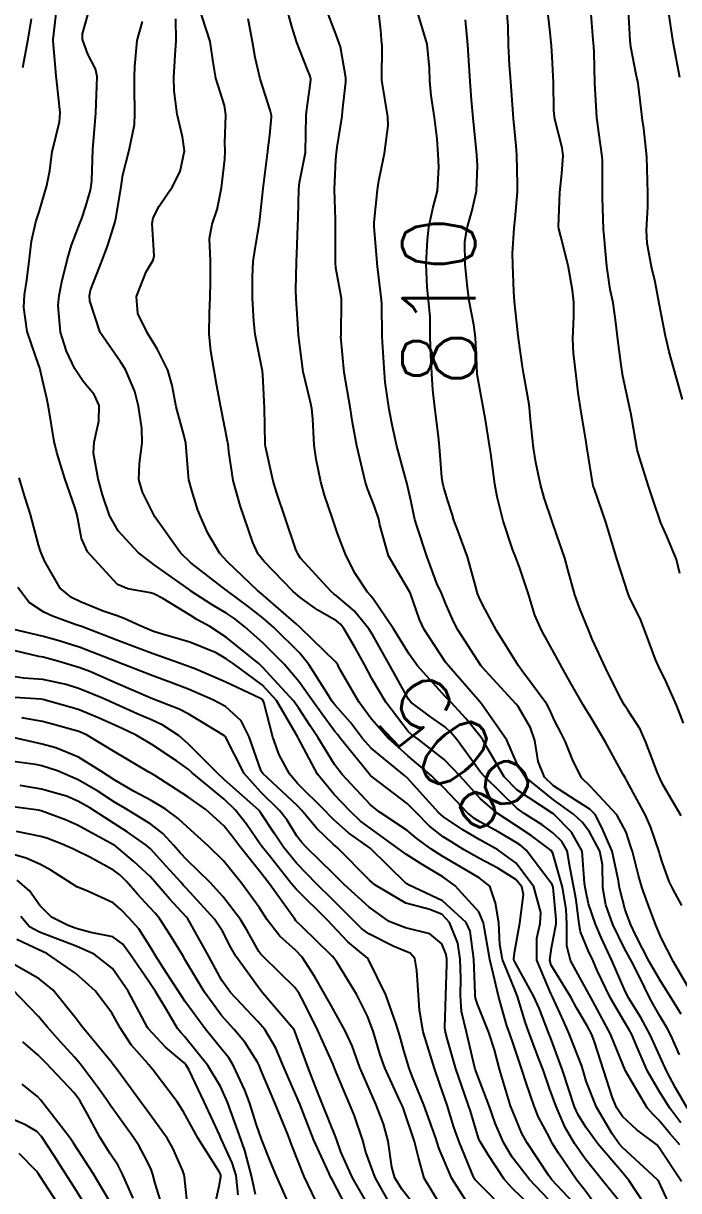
# Model space of a CAD drawing. Header units: metres. Extents: x 318500 to 325275, y 7408834 to 7428799.
# Drawn here: x 321918 to 321953.8, y 7423158.9 to 7423222.7 of the extents above; entities that cross this region are included whole.
import ezdxf
from ezdxf.enums import TextEntityAlignment as Align

# ---------------------------------------------------------------- set-up
doc = ezdxf.new("R2010")
doc.units = ezdxf.units.M
doc.header["$MEASUREMENT"] = 0
for name, color, linetype in [('Cotas', 45, 'Continuous'), ('Curvas de Nivel 1m', 11, 'Continuous'), ('Curvas de Nivel 5m', 15, 'Continuous'), ('Vias Primárias', 230, 'Continuous')]:
    doc.layers.add(name, color=color, linetype=linetype)
doc.styles.add('Style-STANDARD', font='STANDARD.shx')

msp = doc.modelspace()

# ---------------------------------------------------------------- linework, layer by layer
at = {"layer": 'Curvas de Nivel 1m', "flags": 128}
for points, elevation in [([(321954.272, 7423163.377), (321953.614, 7423164.51), (321953.149, 7423165.394), (321952.762, 7423166.231), (321952.239, 7423167.408), (321951.731, 7423168.357), (321951.057, 7423169.426), (321950.807, 7423169.909), (321950.166, 7423171.437), (321949.56, 7423172.733), (321949.24, 7423173.446), (321948.871, 7423174.559), (321948.71, 7423175.285), (321948.674, 7423175.453), (321948.648, 7423175.689), (321948.517, 7423177.456), (321947.94, 7423178.484), (321946.941, 7423179.48), (321946.907, 7423179.504), (321944.949, 7423180.807), (321944.255, 7423181.517), (321943.169, 7423183.346), (321943.077, 7423183.529), (321942.991, 7423183.661), (321942.154, 7423184.695), (321941.36, 7423185.555), (321941.015, 7423185.915), (321939.511, 7423187.583), (321939.049, 7423188.216), (321938.194, 7423189.599), (321937.086, 7423191.248), (321936.921, 7423191.445), (321936.777, 7423191.615), (321936.098, 7423192.632), (321935.581, 7423193.633), (321935.138, 7423194.817), (321934.865, 7423195.644), (321934.429, 7423196.917), (321934.22, 7423197.654), (321933.964, 7423198.883), (321933.864, 7423199.66), (321933.788, 7423201.095), (321933.727, 7423201.663), (321933.644, 7423202.074), (321933.25, 7423203.67), (321933.002, 7423205.673), (321932.976, 7423205.982), (321932.87, 7423207.674), (321932.86, 7423208.13), (321932.898, 7423209.674), (321932.916, 7423210.094), (321932.966, 7423211.674), (321932.974, 7423212.066), (321933.01, 7423213.674), (321933.05, 7423214.017), (321933.388, 7423215.67), (321933.391, 7423215.69), (321933.415, 7423217.67), (321933.418, 7423217.693), (321933.443, 7423217.889), (321933.658, 7423219.477), (321933.667, 7423219.667), (321933.64, 7423219.835), (321933.476, 7423220.246), (321932.906, 7423221.676), (321932.633, 7423222.549), (321932.33, 7423223.682)], 807), ([(321953.848, 7423166.299), (321953.358, 7423167.391), (321953.161, 7423167.771), (321952.79, 7423168.406), (321952.425, 7423169.034), (321952.22, 7423169.409), (321951.633, 7423170.603), (321951.216, 7423171.424), (321950.84, 7423172.119), (321950.2, 7423173.437), (321949.807, 7423174.504), (321949.64, 7423175.442), (321949.628, 7423176.714), (321949.482, 7423177.444), (321948.921, 7423178.512), (321948.511, 7423179.041), (321948.04, 7423179.463), (321946.942, 7423180.255), (321945.411, 7423181.503), (321944.97, 7423182.165), (321944.392, 7423183.516), (321943.01, 7423185.51), (321942.802, 7423185.744), (321941.222, 7423187.557), (321941.043, 7423187.788), (321939.87, 7423189.578), (321939.61, 7423190.117), (321939.104, 7423191.59), (321939.09, 7423191.619), (321937.924, 7423193.602), (321937.458, 7423195.294), (321937.391, 7423195.608), (321937.157, 7423196.293), (321936.787, 7423197.236), (321936.666, 7423197.618), (321936.498, 7423198.302), (321936.187, 7423199.625), (321935.962, 7423200.886), (321935.848, 7423201.631), (321935.753, 7423202.15), (321935.502, 7423203.636), (321935.325, 7423205.594), (321935.327, 7423205.639), (321935.352, 7423207.597), (321935.352, 7423207.639), (321935.347, 7423207.676), (321935.312, 7423207.869), (321935.039, 7423209.356), (321935.016, 7423209.645), (321935.02, 7423209.959), (321935.028, 7423211.645), (321935.019, 7423211.991), (321934.974, 7423213.646), (321935.04, 7423215.279), (321935.073, 7423215.645), (321935.112, 7423215.947), (321935.381, 7423217.641), (321935.387, 7423217.695), (321935.449, 7423218.25), (321935.59, 7423219.517), (321935.59, 7423219.638), (321935.581, 7423219.748), (321935.478, 7423220.39), (321935.29, 7423221.445), (321935.231, 7423221.644), (321935.054, 7423222.09), (321934.461, 7423223.656)], 808), ([(321950.651, 7423158.174), (321949.625, 7423159.44), (321948.687, 7423160.61), (321948.093, 7423161.459), (321947.581, 7423162.339), (321947.089, 7423163.474), (321946.735, 7423164.467), (321946.375, 7423165.486), (321946.154, 7423166.094), (321945.619, 7423167.497), (321945.404, 7423168.119), (321944.976, 7423169.507), (321944.806, 7423169.923), (321944.158, 7423171.517), (321944.02, 7423172.336), (321943.958, 7423173.519), (321943.776, 7423174.611), (321943.462, 7423175.524), (321942.887, 7423175.989), (321941.858, 7423176.583), (321940.904, 7423177.16), (321940.244, 7423177.57), (321939.474, 7423178.14), (321938.92, 7423178.588), (321937.417, 7423179.605), (321936.936, 7423179.987), (321935.383, 7423181.634), (321934.968, 7423182.195), (321934.074, 7423183.654), (321933.643, 7423184.307), (321933.006, 7423185.291), (321932.727, 7423185.673), (321931.037, 7423187.502), (321930.842, 7423187.693), (321929.061, 7423189.14), (321928.151, 7423189.734), (321927.448, 7423190.119), (321927.076, 7423190.349), (321925.582, 7423191.268), (321925.088, 7423191.531), (321924.899, 7423191.584), (321923.669, 7423191.791), (321923.094, 7423192.036), (321921.459, 7423193.817), (321921.131, 7423194.547), (321920.886, 7423195.833), (321920.787, 7423196.201), (321920.224, 7423197.839), (321919.785, 7423199.25), (321919.643, 7423199.846), (321919.325, 7423201.752), (321919.307, 7423201.849), (321919.233, 7423202.197), (321918.933, 7423203.541), (321918.857, 7423203.856), (321918.629, 7423204.49), (321918.164, 7423205.867), (321917.98, 7423207.189), (321918.015, 7423207.869), (321918.134, 7423208.684), (321918.279, 7423209.866), (321918.395, 7423210.813), (321918.641, 7423211.861), (321918.819, 7423212.408), (321919.237, 7423213.852), (321919.398, 7423214.674), (321919.535, 7423215.723), (321919.56, 7423215.849), (321919.933, 7423217.345), (321919.965, 7423217.845), (321919.789, 7423219.523), (321919.753, 7423219.847), (321919.575, 7423221.764), (321919.576, 7423221.849), (321919.785, 7423223.578)], 801), ([(321951.967, 7423158.093), (321951.089, 7423159.424), (321950.677, 7423159.917), (321949.369, 7423161.443), (321948.709, 7423162.345), (321948.291, 7423163.032), (321948.1, 7423163.459), (321947.79, 7423164.408), (321947.445, 7423165.47), (321946.777, 7423167.263), (321946.693, 7423167.481), (321946.161, 7423168.857), (321945.881, 7423169.494), (321944.828, 7423171.4), (321944.779, 7423171.511), (321944.771, 7423171.57), (321944.835, 7423171.988), (321945.107, 7423173.506), (321945.303, 7423175.074), (321945.208, 7423175.505), (321944.886, 7423175.895), (321943.905, 7423176.51), (321942.903, 7423177.046), (321942.033, 7423177.543), (321941.33, 7423177.97), (321940.917, 7423178.233), (321940.164, 7423178.813), (321939.421, 7423179.583), (321938.937, 7423180.061), (321937.108, 7423181.458), (321936.959, 7423181.566), (321936.917, 7423181.611), (321936.706, 7423181.872), (321935.288, 7423183.636), (321935.157, 7423183.803), (321934.994, 7423184.001), (321934.287, 7423184.935), (321933.793, 7423185.658), (321933.026, 7423186.732), (321932.22, 7423187.678), (321931.057, 7423188.847), (321930.089, 7423189.705), (321929.513, 7423190.152), (321929.077, 7423190.44), (321928.276, 7423190.926), (321927.089, 7423191.693), (321927.012, 7423191.751), (321925.11, 7423193.107), (321924.238, 7423193.783), (321923.138, 7423194.968), (321922.666, 7423195.807), (321922.28, 7423196.932), (321922.051, 7423197.817), (321921.787, 7423199.225), (321921.816, 7423199.821), (321922.075, 7423200.96), (321922.089, 7423201.817), (321921.831, 7423202.416), (321921.243, 7423203.125), (321920.771, 7423203.835), (321920.312, 7423204.792), (321919.987, 7423205.843), (321919.854, 7423207.292), (321919.903, 7423207.844), (321920.064, 7423208.589), (321920.373, 7423209.84), (321920.585, 7423210.594), (321921.065, 7423211.833), (321921.147, 7423212.048), (321921.373, 7423212.72), (321921.621, 7423213.592), (321921.665, 7423213.826), (321921.688, 7423214.121), (321921.746, 7423215.825), (321921.882, 7423217.375), (321921.921, 7423217.823), (321921.976, 7423219.309), (321921.98, 7423219.822), (321921.894, 7423220.243), (321921.482, 7423221.041), (321921.189, 7423221.833), (321921.185, 7423222.143), (321921.512, 7423223.32)], 802), ([(321953.931, 7423168.523), (321953.394, 7423169.391), (321952.814, 7423170.311), (321952.186, 7423171.41), (321951.444, 7423172.828), (321951.175, 7423173.425), (321951.087, 7423173.652), (321950.868, 7423174.236), (321950.552, 7423175.433), (321950.499, 7423175.82), (321950.155, 7423177.438), (321949.582, 7423178.785), (321949.219, 7423179.447), (321948.934, 7423179.746), (321948.191, 7423180.212), (321946.953, 7423181.02), (321946.464, 7423181.487), (321946.116, 7423182.35), (321945.932, 7423183.496), (321945.692, 7423184.195), (321945.008, 7423185.351), (321944.884, 7423185.511), (321943.04, 7423187.509), (321943.024, 7423187.53), (321942.977, 7423187.595), (321941.715, 7423189.55), (321941.49, 7423189.969), (321941.084, 7423190.914), (321940.898, 7423191.372), (321940.818, 7423191.564), (321940.575, 7423192.091), (321940.021, 7423193.576), (321939.482, 7423195.248), (321939.363, 7423195.587), (321939.319, 7423195.755), (321939.16, 7423196.545), (321938.935, 7423197.592), (321938.84, 7423197.928), (321938.373, 7423199.598), (321938.14, 7423200.677), (321937.967, 7423201.603), (321937.743, 7423203.107), (321937.699, 7423203.606), (321937.601, 7423205.281), (321937.585, 7423205.607), (321937.551, 7423207.362), (321937.536, 7423207.608), (321937.328, 7423209.427), (321937.311, 7423209.592), (321937.308, 7423209.61), (321937.308, 7423209.633), (321937.148, 7423211.613), (321937.148, 7423211.828), (321937.323, 7423213.611), (321937.395, 7423214.105), (321937.658, 7423215.357), (321937.705, 7423215.607), (321937.909, 7423217.129), (321937.889, 7423217.606), (321937.571, 7423219.507), (321937.56, 7423219.609), (321937.569, 7423221.529), (321937.566, 7423221.609), (321937.501, 7423222.333), (321937.352, 7423223.613)], 809), ([(321953.94, 7423179.385), (321952.955, 7423181.063), (321952.781, 7423181.403), (321952.64, 7423181.73), (321951.998, 7423183.415), (321951.689, 7423184.112), (321951.007, 7423185.151), (321950.825, 7423185.432), (321950.593, 7423185.857), (321949.805, 7423187.442), (321949.064, 7423189.05), (321948.891, 7423189.453), (321948.373, 7423190.75), (321948.109, 7423191.465), (321947.73, 7423192.851), (321947.56, 7423193.473), (321947.139, 7423194.734), (321946.871, 7423195.484), (321946.435, 7423196.764), (321946.231, 7423197.494), (321945.985, 7423198.701), (321945.863, 7423199.5), (321945.687, 7423201.04), (321945.65, 7423201.504), (321945.611, 7423201.882), (321945.323, 7423203.509), (321945.256, 7423203.942), (321945.036, 7423205.512), (321944.99, 7423205.808), (321944.806, 7423207.515), (321944.778, 7423208.052), (321944.72, 7423209.516), (321944.711, 7423210.145), (321944.793, 7423211.516), (321944.851, 7423212.032), (321944.97, 7423213.514), (321944.977, 7423213.932), (321944.946, 7423215.515), (321944.909, 7423216.023), (321944.758, 7423217.517), (321944.708, 7423218.261), (321944.619, 7423219.519), (321944.537, 7423220.462), (321944.49, 7423221.52), (321944.467, 7423222.559), (321944.389, 7423223.521)], 812), ([(321954.065, 7423184.448), (321953.701, 7423185.39), (321953.032, 7423186.868), (321952.76, 7423187.404), (321952.528, 7423187.928), (321951.979, 7423189.416), (321951.73, 7423190.074), (321951.089, 7423191.37), (321951.062, 7423191.43), (321951.048, 7423191.474), (321950.407, 7423193.437), (321950.097, 7423194.479), (321949.814, 7423195.443), (321949.169, 7423197.303), (321949.126, 7423197.408), (321949.112, 7423197.451), (321949.096, 7423197.526), (321948.794, 7423199.456), (321948.724, 7423199.94), (321948.459, 7423201.462), (321948.294, 7423202.517), (321948.196, 7423203.466), (321948.048, 7423204.689), (321948.002, 7423205.469), (321948.069, 7423206.698), (321948.054, 7423207.469), (321947.986, 7423208.139), (321947.759, 7423209.474), (321947.354, 7423211.06), (321947.24, 7423211.482), (321947.224, 7423211.62), (321947.297, 7423213.481), (321947.4, 7423214.518), (321947.474, 7423215.479), (321947.416, 7423215.91), (321947.029, 7423217.486), (321946.975, 7423217.959), (321946.947, 7423219.488), (321946.88, 7423220.885), (321946.837, 7423221.49), (321946.764, 7423222.228), (321946.625, 7423223.493)], 813), ([(321953.863, 7423192.635), (321953.674, 7423193.392), (321953.139, 7423194.675), (321952.817, 7423195.405), (321952.393, 7423196.643), (321952.142, 7423197.415), (321951.646, 7423198.971), (321951.527, 7423199.425), (321951.225, 7423201.113), (321951.174, 7423201.431), (321951.165, 7423201.497), (321950.745, 7423203.435), (321950.646, 7423204.05), (321950.471, 7423205.438), (321950.365, 7423206.368), (321950.206, 7423207.441), (321950.049, 7423208.174), (321949.858, 7423209.445), (321949.712, 7423211.089), (321949.687, 7423211.447), (321949.624, 7423213.21), (321949.62, 7423213.448), (321949.632, 7423215.224), (321949.614, 7423215.448), (321949.43, 7423216.75), (321949.328, 7423217.452), (321949.316, 7423217.578), (321949.206, 7423219.454), (321949.172, 7423221.14), (321949.155, 7423221.455), (321949.126, 7423221.825), (321948.997, 7423223.458)], 814), ([(321953.851, 7423219.772), (321953.541, 7423221.399), (321953.495, 7423221.704), (321953.244, 7423223.404)], 816), ([(321953.624, 7423157.385), (321952.724, 7423159.344), (321952.695, 7423159.4), (321952.67, 7423159.432), (321952.376, 7423159.703), (321950.697, 7423161.256), (321950.545, 7423161.432), (321950.158, 7423161.983), (321949.303, 7423163.444), (321948.741, 7423164.875), (321948.564, 7423165.453), (321948.471, 7423165.737), (321947.805, 7423167.465), (321947.489, 7423168.172), (321946.9, 7423169.479), (321946.803, 7423169.67), (321946.039, 7423171.492), (321946.042, 7423172.692), (321946.216, 7423173.49), (321946.249, 7423174.099), (321945.871, 7423175.495), (321944.899, 7423176.795), (321943.896, 7423177.52), (321942.915, 7423178.06), (321941.992, 7423178.615), (321940.928, 7423179.328), (321940.797, 7423179.43), (321940.666, 7423179.564), (321938.958, 7423181.44), (321938.796, 7423181.592), (321936.982, 7423183.078), (321936.5, 7423183.617), (321935.849, 7423184.478), (321935.008, 7423185.436), (321934.915, 7423185.547), (321934.85, 7423185.642), (321934.554, 7423186.11), (321933.573, 7423187.662), (321933.049, 7423188.287), (321931.66, 7423189.684), (321931.075, 7423190.2), (321930.23, 7423190.851), (321929.09, 7423191.685), (321929.066, 7423191.696), (321929.036, 7423191.721), (321927.112, 7423193.212), (321926.541, 7423193.756), (321925.149, 7423195.73), (321925.127, 7423195.77), (321924.467, 7423197.084), (321924.261, 7423197.784), (321924.309, 7423198.657), (321924.452, 7423199.781), (321924.431, 7423200.563), (321924.242, 7423201.785), (321924.046, 7423202.596), (321923.541, 7423203.796), (321923.256, 7423204.204), (321922.157, 7423205.817), (321921.592, 7423207.54), (321921.568, 7423207.826), (321921.627, 7423208.139), (321922.283, 7423209.816), (321922.563, 7423210.591), (321922.956, 7423211.806), (321923.034, 7423212.136), (321923.296, 7423213.801), (321923.396, 7423214.433), (321923.73, 7423215.795), (321924.038, 7423217.184), (321924.057, 7423217.791), (321924.025, 7423219.228), (321924.038, 7423219.791), (321924.043, 7423220.359), (321924.178, 7423221.79), (321924.459, 7423222.832)], 803), ([(321953.952, 7423159.381), (321952.698, 7423161.279), (321952.58, 7423161.402), (321951.5, 7423162.21), (321950.715, 7423162.941), (321950.386, 7423163.433), (321950.159, 7423164.005), (321949.706, 7423165.44), (321949.192, 7423167.027), (321949.018, 7423167.448), (321948.784, 7423167.888), (321948.212, 7423168.876), (321947.889, 7423169.464), (321946.826, 7423171.21), (321946.744, 7423171.481), (321946.837, 7423172.153), (321947.088, 7423173.476), (321947.095, 7423173.718), (321946.925, 7423175.479), (321946.882, 7423175.631), (321945.459, 7423177.502), (321945.17, 7423177.763), (321944.914, 7423177.927), (321943.953, 7423178.486), (321942.925, 7423179.06), (321942.631, 7423179.239), (321942.247, 7423179.54), (321940.95, 7423180.905), (321940.279, 7423181.57), (321938.976, 7423182.668), (321937.928, 7423183.601), (321937.001, 7423184.67), (321936.594, 7423185.205), (321936.306, 7423185.621), (321935.266, 7423187.407), (321935.143, 7423187.638), (321935.042, 7423187.782), (321933.119, 7423189.669), (321933.089, 7423189.689), (321933.07, 7423189.704), (321932.87, 7423189.874), (321931.087, 7423191.438), (321930.948, 7423191.552), (321930.774, 7423191.695), (321929.113, 7423193.267), (321928.693, 7423193.726), (321928.034, 7423194.839), (321927.632, 7423195.743), (321927.503, 7423196.094), (321927.164, 7423197.18), (321927.005, 7423197.752), (321926.982, 7423197.943), (321926.837, 7423199.754), (321926.737, 7423200.225), (321926.312, 7423201.759), (321926.083, 7423202.92), (321925.846, 7423203.764), (321925.267, 7423204.914), (321924.744, 7423205.778), (321924.218, 7423206.864), (321924.137, 7423207.788), (321924.674, 7423209.13), (321925.06, 7423209.774), (321925.106, 7423210.001), (321924.998, 7423211.775), (321925.046, 7423212.094), (321925.374, 7423212.718), (321925.802, 7423213.348), (321926.085, 7423213.763), (321926.528, 7423214.629), (321926.757, 7423215.757), (321926.656, 7423216.523), (321926.367, 7423217.761), (321926.195, 7423219.027), (321926.178, 7423219.763), (321926.252, 7423220.992), (321926.313, 7423221.762), (321926.298, 7423222.972)], 804), ([(321953.911, 7423162.581), (321953.313, 7423163.391), (321952.734, 7423164.32), (321952.097, 7423165.41), (321951.553, 7423166.633), (321951.233, 7423167.423), (321951.073, 7423167.716), (321950.787, 7423168.165), (321950.043, 7423169.438), (321949.343, 7423170.924), (321949.117, 7423171.447), (321948.839, 7423172.021), (321948.429, 7423173.032), (321948.358, 7423173.457), (321948.19, 7423174.78), (321948.053, 7423175.462), (321947.859, 7423176.502), (321947.693, 7423177.468), (321947.412, 7423177.97), (321946.92, 7423178.442), (321946.325, 7423178.89), (321945.34, 7423179.504), (321944.934, 7423179.805), (321943.17, 7423181.528), (321942.964, 7423181.771), (321941.658, 7423183.55), (321941.359, 7423183.92), (321940.997, 7423184.252), (321940.228, 7423184.797), (321939.148, 7423185.588), (321939.013, 7423185.758), (321937.997, 7423187.6), (321937.065, 7423189.262), (321936.848, 7423189.613), (321936.051, 7423190.597), (321935.088, 7423191.419), (321934.956, 7423191.509), (321934.792, 7423191.644), (321933.117, 7423193.479), (321932.975, 7423193.671), (321932.851, 7423193.946), (321932.279, 7423195.679), (321931.81, 7423197.037), (321931.616, 7423197.686), (321931.198, 7423199.589), (321931.182, 7423199.69), (321931.178, 7423199.713), (321931.14, 7423201.691), (321931.055, 7423203.5), (321931.034, 7423203.693), (321930.971, 7423203.977), (321930.635, 7423205.7), (321930.555, 7423206.437), (321930.489, 7423207.702), (321930.476, 7423208.857), (321930.528, 7423209.702), (321930.627, 7423210.415), (321930.841, 7423211.698), (321930.902, 7423212.161), (321931.076, 7423213.695), (321931.306, 7423215.589), (321931.319, 7423215.691), (321931.327, 7423215.775), (321931.424, 7423216.605), (321931.527, 7423217.6), (321931.522, 7423217.689), (321931.444, 7423217.979), (321930.901, 7423219.699), (321930.63, 7423220.851), (321930.476, 7423221.705), (321930.239, 7423222.98)], 806), ([(321953.959, 7423174.472), (321953.48, 7423175.391), (321953.283, 7423175.791), (321952.901, 7423176.805), (321952.767, 7423177.261), (321952.728, 7423177.403), (321952.263, 7423178.75), (321951.981, 7423179.414), (321950.958, 7423181.297), (321950.879, 7423181.431), (321950.758, 7423181.637), (321949.769, 7423183.442), (321949.003, 7423184.737), (321948.731, 7423185.178), (321948.568, 7423185.457), (321947.937, 7423186.556), (321947.426, 7423187.474), (321947.05, 7423188.149), (321946.301, 7423189.492), (321945.934, 7423190.353), (321945.588, 7423191.503), (321945.111, 7423192.928), (321944.881, 7423193.512), (321944.723, 7423193.918), (321944.191, 7423195.52), (321943.86, 7423196.826), (321943.735, 7423197.524), (321943.516, 7423199.206), (321943.473, 7423199.527), (321943.223, 7423201.03), (321943.131, 7423201.531), (321942.839, 7423203.13), (321942.781, 7423203.537), (321942.747, 7423204.048), (321942.69, 7423205.539), (321942.589, 7423206.242), (321942.342, 7423207.545), (321942.22, 7423208.447), (321942.118, 7423209.548), (321942.107, 7423210.79), (321942.227, 7423211.547), (321942.49, 7423212.426), (321942.734, 7423213.54), (321942.791, 7423214.926), (321942.76, 7423215.54), (321942.688, 7423216.274), (321942.555, 7423217.543), (321942.466, 7423218.534), (321942.382, 7423219.546), (321942.329, 7423220.398), (321942.265, 7423221.548), (321942.138, 7423222.923)], 811), ([(321948.642, 7423157.579), (321946.866, 7423159.477), (321946.674, 7423159.72), (321945.501, 7423161.492), (321945.218, 7423162.008), (321944.717, 7423163.199), (321944.635, 7423163.427), (321944.601, 7423163.511), (321944.54, 7423163.695), (321943.99, 7423165.518), (321943.714, 7423166.573), (321943.415, 7423167.524), (321942.795, 7423169.077), (321942.675, 7423169.408), (321942.665, 7423169.532), (321942.663, 7423169.671), (321942.584, 7423171.534), (321942.387, 7423173.079), (321942.169, 7423173.54), (321940.868, 7423174.727), (321939.047, 7423175.587), (321938.881, 7423175.683), (321936.923, 7423177.61), (321935.74, 7423178.45), (321934.925, 7423179.162), (321934.69, 7423179.405), (321934.46, 7423179.647), (321932.952, 7423181.148), (321932.501, 7423181.675), (321931.948, 7423182.708), (321931.605, 7423183.684), (321931.099, 7423185.599), (321931.053, 7423185.69), (321931.011, 7423185.737), (321930.892, 7423185.812), (321929.025, 7423186.694), (321927.385, 7423187.395), (321927.037, 7423187.534), (321926.434, 7423187.756), (321925.047, 7423188.246), (321924.317, 7423188.515), (321923.058, 7423188.988), (321921.18, 7423189.708), (321921.069, 7423189.748), (321920.832, 7423189.824), (321919.541, 7423190.309), (321919.077, 7423190.522), (321918.274, 7423191.054), (321917.653, 7423191.872)], 799), ([(321946.654, 7423158.41), (321945.637, 7423159.49), (321944.688, 7423160.706), (321944.211, 7423161.507), (321943.763, 7423162.572), (321943.43, 7423163.523), (321942.746, 7423165.289), (321942.657, 7423165.531), (321942.621, 7423165.663), (321942.19, 7423167.539), (321941.918, 7423168.67), (321941.86, 7423169.544), (321941.883, 7423170.475), (321941.847, 7423171.545), (321941.709, 7423172.417), (321941.263, 7423173.554), (321940.856, 7423173.982), (321940.178, 7423174.252), (321938.865, 7423174.608), (321937.174, 7423175.607), (321936.884, 7423175.861), (321935.13, 7423177.637), (321935.013, 7423177.74), (321934.912, 7423177.82), (321933.98, 7423178.709), (321933.191, 7423179.666), (321932.934, 7423179.949), (321931.052, 7423181.689), (321930.962, 7423181.814), (321930.302, 7423183.7), (321929.872, 7423184.58), (321929.006, 7423185.358), (321928.31, 7423185.727), (321927.018, 7423186.294), (321926.155, 7423186.621), (321925.029, 7423187.031), (321923.069, 7423187.8), (321923.04, 7423187.812), (321923.023, 7423187.818), (321921.051, 7423188.585), (321919.956, 7423188.937), (321919.06, 7423189.181), (321917.353, 7423189.589)], 798), ([(321946.269, 7423157.484), (321944.663, 7423159.026), (321944.242, 7423159.506), (321943.38, 7423160.829), (321942.95, 7423161.526), (321942.872, 7423161.698), (321942.707, 7423162.233), (321942.406, 7423163.224), (321942.306, 7423163.536), (321942.087, 7423164.182), (321941.615, 7423165.547), (321941.131, 7423167.199), (321941.036, 7423167.556), (321941.009, 7423167.783), (321941.056, 7423169.556), (321941.117, 7423171.264), (321941.108, 7423171.556), (321941.069, 7423171.793), (321940.838, 7423172.372), (321940.191, 7423172.917), (321938.847, 7423173.258), (321937.967, 7423173.599), (321936.862, 7423174.378), (321935.494, 7423175.631), (321934.889, 7423176.23), (321933.43, 7423177.655), (321933.175, 7423177.92), (321932.916, 7423178.269), (321932.384, 7423179.135), (321931.954, 7423179.68), (321930.945, 7423180.667), (321930.033, 7423181.704), (321929.008, 7423183.701), (321929.003, 7423183.72), (321928.949, 7423183.762), (321927.002, 7423184.944), (321926.474, 7423185.217), (321925.01, 7423185.77), (321923.023, 7423186.642), (321921.581, 7423187.265), (321921.035, 7423187.473), (321919.84, 7423187.838), (321919.043, 7423188.059), (321918.799, 7423188.098), (321917.05, 7423188.514)], 797), ([(321944.64, 7423157.479), (321942.669, 7423159.462), (321942.623, 7423159.531), (321942.574, 7423159.628), (321941.791, 7423161.544), (321941.504, 7423162.344), (321941.123, 7423163.554), (321940.737, 7423164.71), (321940.443, 7423165.563), (321940.286, 7423166.034), (321939.827, 7423167.569), (321939.618, 7423168.745), (321939.563, 7423169.572), (321939.474, 7423170.927), (321939.365, 7423171.582), (321939.113, 7423171.866), (321938.834, 7423171.986), (321938.179, 7423172.254), (321936.843, 7423172.923), (321936.442, 7423173.212), (321936.039, 7423173.622), (321934.867, 7423174.8), (321934.001, 7423175.649), (321932.897, 7423176.789), (321932.187, 7423177.671), (321931.671, 7423178.436), (321930.929, 7423179.568), (321930.878, 7423179.64), (321930.834, 7423179.691), (321928.954, 7423181.353), (321928.559, 7423181.724), (321926.984, 7423183.308), (321926.474, 7423183.748), (321925.573, 7423184.339), (321924.998, 7423184.615), (321924.18, 7423184.96), (321923.007, 7423185.485), (321922.275, 7423185.807), (321921.018, 7423186.325), (321920.288, 7423186.564), (321919.025, 7423186.828), (321917.982, 7423186.91), (321917.028, 7423187.063)], 796), ([(321940.651, 7423158.261), (321939.872, 7423159.568), (321939.558, 7423160.7), (321939.347, 7423161.574), (321938.718, 7423163.406), (321938.669, 7423163.53), (321938.65, 7423163.581), (321938.583, 7423163.722), (321937.726, 7423165.595), (321937.473, 7423166.315), (321937.093, 7423167.605), (321936.782, 7423168.425), (321936.165, 7423169.62), (321935.093, 7423171.369), (321934.912, 7423171.639), (321934.872, 7423171.681), (321934.831, 7423171.722), (321933.195, 7423173.308), (321932.85, 7423173.642), (321932.793, 7423173.719), (321931.398, 7423175.682), (321930.89, 7423176.342), (321929.788, 7423177.707), (321929.415, 7423178.213), (321928.921, 7423178.834), (321927.923, 7423179.73), (321926.94, 7423180.42), (321925.145, 7423181.579), (321924.959, 7423181.688), (321924.817, 7423181.772), (321922.976, 7423182.857), (321921.409, 7423183.816), (321920.992, 7423183.997), (321919.549, 7423184.395), (321918.997, 7423184.531), (321917.871, 7423184.74)], 794), ([(321939.727, 7423157.569), (321938.661, 7423158.959), (321938.275, 7423159.586), (321938.103, 7423160.165), (321937.91, 7423161.592), (321937.642, 7423162.529), (321937.233, 7423163.602), (321936.737, 7423164.732), (321936.364, 7423165.616), (321935.936, 7423166.796), (321935.553, 7423167.628), (321934.79, 7423169.003), (321934.427, 7423169.644), (321933.89, 7423170.573), (321933.198, 7423171.656), (321932.834, 7423172.039), (321931.973, 7423172.804), (321931.294, 7423173.683), (321930.86, 7423174.35), (321929.89, 7423175.705), (321928.898, 7423176.926), (321928.079, 7423177.728), (321926.92, 7423178.778), (321926.415, 7423179.238), (321925.713, 7423179.758), (321924.937, 7423180.212), (321924.014, 7423180.714), (321922.953, 7423181.324), (321922.222, 7423181.807), (321920.971, 7423182.584), (321919.72, 7423183.097), (321918.982, 7423183.303), (321917.148, 7423183.717)], 793), ([(321937.89, 7423158.353), (321937.186, 7423159.602), (321936.691, 7423160.98), (321936.511, 7423161.613), (321936.057, 7423162.963), (321935.799, 7423163.624), (321935.105, 7423165.274), (321934.954, 7423165.637), (321934.892, 7423165.779), (321934.755, 7423166.105), (321934.061, 7423167.647), (321933.333, 7423169.114), (321933.041, 7423169.658), (321932.805, 7423169.985), (321931.067, 7423171.686), (321930.949, 7423171.806), (321930.833, 7423171.958), (321930.214, 7423173.069), (321929.827, 7423173.705), (321928.869, 7423174.969), (321928.162, 7423175.727), (321926.898, 7423176.964), (321926.519, 7423177.36), (321926.188, 7423177.751), (321925.574, 7423178.418), (321924.922, 7423178.922), (321924.402, 7423179.255), (321923.505, 7423179.791), (321922.935, 7423180.133), (321922.033, 7423180.72), (321920.953, 7423181.352), (321919.819, 7423181.837), (321918.964, 7423182.12), (321918.624, 7423182.196), (321916.968, 7423182.415)], 792), ([(321936.651, 7423158.371), (321935.942, 7423159.621), (321935.317, 7423161.004), (321935.094, 7423161.634), (321934.992, 7423161.924), (321934.71, 7423162.603), (321934.293, 7423163.644), (321934.003, 7423164.375), (321933.519, 7423165.652), (321932.789, 7423167.64), (321932.782, 7423167.66), (321932.77, 7423167.678), (321931.047, 7423169.686), (321930.805, 7423169.992), (321929.565, 7423171.709), (321929.291, 7423172.17), (321928.844, 7423173.073), (321928.407, 7423173.724), (321926.875, 7423175.4), (321926.711, 7423175.576), (321926.562, 7423175.745), (321925.768, 7423176.632), (321924.907, 7423177.57), (321924.805, 7423177.668), (321924.675, 7423177.774), (321923.637, 7423178.509), (321922.922, 7423178.968), (321921.587, 7423179.813), (321920.936, 7423180.19), (321920.312, 7423180.457), (321918.945, 7423180.843), (321917.779, 7423181.036)], 791), ([(321933.933, 7423158.365), (321933.319, 7423159.654), (321932.686, 7423161.222), (321932.568, 7423161.541), (321932.521, 7423161.663), (321932.416, 7423161.942), (321931.712, 7423163.675), (321930.939, 7423165.495), (321930.859, 7423165.688), (321930.823, 7423165.761), (321930.752, 7423165.898), (321930.061, 7423166.998), (321929.461, 7423167.71), (321928.781, 7423168.457), (321927.851, 7423169.729), (321926.826, 7423171.459), (321926.668, 7423171.742), (321925.971, 7423172.883), (321925.396, 7423173.762), (321925.153, 7423174.064), (321924.859, 7423174.386), (321924.191, 7423175.101), (321923.59, 7423175.789), (321923.237, 7423176.146), (321922.889, 7423176.406), (321921.588, 7423177.124), (321920.904, 7423177.453), (321920.65, 7423177.568), (321920.069, 7423177.833), (321919.229, 7423178.161), (321918.914, 7423178.257), (321917.575, 7423178.529)], 789), ([(321932.642, 7423157.784), (321931.797, 7423159.673), (321931.464, 7423160.464), (321930.969, 7423161.686), (321930.702, 7423162.479), (321930.324, 7423163.696), (321930.061, 7423164.369), (321929.453, 7423165.709), (321929.188, 7423166.147), (321928.76, 7423166.674), (321927.896, 7423167.729), (321926.792, 7423169.239), (321926.448, 7423169.745), (321925.762, 7423170.81), (321925.162, 7423171.765), (321925.036, 7423171.971), (321924.835, 7423172.31), (321924.261, 7423173.195), (321923.745, 7423173.787), (321923.305, 7423174.242), (321922.862, 7423174.627), (321921.393, 7423175.294), (321920.875, 7423175.489), (321920.365, 7423175.828), (321919.451, 7423176.404), (321918.893, 7423176.718), (321918.109, 7423177.073), (321916.903, 7423177.411)], 788), ([(321930.655, 7423158.662), (321930.426, 7423159.694), (321930.066, 7423161.081), (321929.845, 7423161.703), (321929.354, 7423163.067), (321929.123, 7423163.714), (321928.733, 7423164.579), (321928.033, 7423165.727), (321926.766, 7423167.313), (321926.556, 7423167.531), (321926.381, 7423167.746), (321925.795, 7423168.744), (321925.176, 7423169.764), (321924.808, 7423170.313), (321923.809, 7423171.785), (321923.4, 7423172.356), (321922.84, 7423172.767), (321921.647, 7423173.007), (321920.844, 7423173.226), (321920.41, 7423173.39), (321919.487, 7423173.84), (321918.859, 7423174.479), (321918.296, 7423175.284), (321917.619, 7423175.869)], 787), ([(321929.704, 7423158.655), (321929.582, 7423159.706), (321929.375, 7423160.407), (321928.777, 7423161.719), (321928.693, 7423161.896), (321927.847, 7423163.729), (321927.015, 7423165.468), (321926.861, 7423165.739), (321926.751, 7423165.862), (321925.726, 7423166.722), (321924.77, 7423167.749), (321924.735, 7423167.806), (321923.685, 7423169.787), (321922.818, 7423171.027), (321921.828, 7423171.81), (321920.834, 7423172.25), (321919.688, 7423172.687), (321918.842, 7423173.009), (321918.294, 7423173.308), (321917.822, 7423173.865)], 786), ([(321926.972, 7423157.737), (321926.765, 7423159.643), (321926.751, 7423159.739), (321926.672, 7423159.956), (321926.132, 7423161.196), (321925.818, 7423161.753), (321924.713, 7423163.279), (321924.34, 7423163.776), (321923.148, 7423165.39), (321922.843, 7423165.799), (321922.803, 7423165.852), (321922.751, 7423165.92), (321921.186, 7423167.816), (321920.778, 7423168.357), (321919.588, 7423169.838), (321918.809, 7423170.465), (321917.444, 7423171.247)], 784), ([(321925.626, 7423157.755), (321925.154, 7423159.271), (321925.035, 7423159.765), (321924.939, 7423160.033), (321924.678, 7423160.571), (321924.26, 7423161.35), (321923.982, 7423161.781), (321922.716, 7423163.541), (321922.536, 7423163.802), (321922.037, 7423164.5), (321921.058, 7423165.817), (321920.754, 7423166.183), (321919.963, 7423167.033), (321919.249, 7423167.843), (321918.778, 7423168.396), (321917.364, 7423169.872)], 783), ([(321923.956, 7423158.474), (321923.383, 7423159.789), (321923.138, 7423160.257), (321922.681, 7423160.932), (321922.135, 7423161.806), (321921.462, 7423163.059), (321921.033, 7423163.817), (321920.726, 7423164.224), (321919.207, 7423165.843), (321918.985, 7423166.079), (321918.754, 7423166.292), (321917.915, 7423167.016)], 782), ([(321922.648, 7423158.338), (321921.762, 7423159.809), (321920.687, 7423161.477), (321920.553, 7423161.686), (321920.456, 7423161.824), (321919.519, 7423163.027), (321918.888, 7423163.847), (321918.723, 7423164.024), (321917.892, 7423164.703)], 781), ([(321920.063, 7423157.829), (321918.862, 7423159.652), (321918.734, 7423159.849), (321918.707, 7423159.886), (321918.671, 7423159.945), (321917.725, 7423160.909)], 779)]:
    msp.add_lwpolyline(points, dxfattribs=dict(at, elevation=elevation))
at = {"layer": 'Curvas de Nivel 5m', "flags": 128}
for points, elevation in [([(321953.85, 7423161.383), (321953.314, 7423161.999), (321952.713, 7423162.725), (321952.38, 7423163.068), (321952.069, 7423163.41), (321951.079, 7423165.091), (321950.894, 7423165.428), (321950.755, 7423165.737), (321950.066, 7423167.437), (321949.23, 7423169.011), (321948.983, 7423169.448), (321948.805, 7423169.778), (321947.885, 7423171.464), (321947.67, 7423172.295), (321947.68, 7423173.468), (321947.65, 7423174.257), (321947.435, 7423175.472), (321946.908, 7423177.34), (321946.821, 7423177.481), (321945.733, 7423178.312), (321944.923, 7423178.832), (321943.875, 7423179.521), (321942.942, 7423180.332), (321941.844, 7423181.547), (321940.974, 7423182.466), (321939.545, 7423183.582), (321939.206, 7423183.801), (321938.994, 7423183.996), (321937.772, 7423185.602), (321937.029, 7423186.86), (321936.633, 7423187.616), (321936.101, 7423188.577), (321935.482, 7423189.634), (321935.3, 7423189.865), (321935.074, 7423190.041), (321934.061, 7423190.636), (321933.087, 7423191.325), (321932.698, 7423191.674), (321931.114, 7423193.297), (321930.797, 7423193.695), (321930.498, 7423194.331), (321930.034, 7423195.707), (321929.808, 7423196.362), (321929.424, 7423197.716), (321929.194, 7423199.298), (321929.151, 7423199.721), (321929.143, 7423199.779), (321928.749, 7423201.727), (321928.511, 7423202.999), (321928.382, 7423203.733), (321928.209, 7423204.792), (321928.119, 7423205.737), (321928.135, 7423206.9), (321928.165, 7423207.737), (321928.193, 7423208.611), (321928.187, 7423209.737), (321928.135, 7423210.951), (321928.276, 7423211.736), (321928.558, 7423212.546), (321928.787, 7423213.729), (321928.97, 7423215.291), (321928.982, 7423215.726), (321928.968, 7423216.176), (321929.027, 7423217.726), (321928.949, 7423218.226), (321928.477, 7423219.735), (321928.337, 7423220.596), (321928.175, 7423221.74), (321927.52, 7423223.75)], 805), ([(321954.488, 7423169.692), (321953.507, 7423171.39), (321952.849, 7423172.662), (321952.545, 7423173.405), (321952.089, 7423174.628), (321951.801, 7423175.416), (321951.589, 7423176.118), (321951.262, 7423177.425), (321951.18, 7423177.693), (321950.921, 7423178.484), (321950.417, 7423179.435), (321948.953, 7423180.995), (321948.482, 7423181.457), (321947.987, 7423182.453), (321947.584, 7423183.471), (321947.379, 7423183.86), (321947.001, 7423184.603), (321946.736, 7423185.213), (321946.576, 7423185.487), (321945.219, 7423187.325), (321945.088, 7423187.509), (321945.041, 7423187.583), (321943.839, 7423189.522), (321943.084, 7423190.901), (321942.881, 7423191.326), (321942.8, 7423191.534), (321942.68, 7423191.953), (321942.243, 7423193.543), (321941.708, 7423194.985), (321941.503, 7423195.555), (321941.417, 7423195.821), (321941.16, 7423196.6), (321940.947, 7423197.343), (321940.894, 7423197.564), (321940.84, 7423197.9), (321940.713, 7423199.567), (321940.658, 7423200.119), (321940.476, 7423201.571), (321940.348, 7423202.68), (321940.293, 7423203.574), (321940.247, 7423204.594), (321940.207, 7423205.576), (321940.201, 7423206.672), (321940.12, 7423207.578), (321940.03, 7423208.292), (321939.982, 7423209.58), (321940.051, 7423210.878), (321940.127, 7423211.578), (321940.357, 7423212.594), (321940.609, 7423213.572), (321940.683, 7423214.851), (321940.648, 7423215.571), (321940.584, 7423216.411), (321940.441, 7423217.575), (321940.253, 7423218.783), (321940.177, 7423219.579), (321940.164, 7423220.266), (321940.036, 7423221.582), (321939.516, 7423223.355)], 810), ([(321954.004, 7423202.155), (321953.656, 7423203.394), (321953.27, 7423204.755), (321953.12, 7423205.402), (321953.075, 7423205.611), (321952.728, 7423207.409), (321952.501, 7423208.591), (321952.315, 7423209.415), (321952.072, 7423210.696), (321952.041, 7423211.42), (321952.108, 7423212.69), (321952.108, 7423213.419), (321952.091, 7423214.113), (321952.049, 7423215.42), (321951.888, 7423216.969), (321951.824, 7423217.424), (321951.602, 7423219.294), (321951.585, 7423219.428), (321951.567, 7423219.524), (321951.475, 7423219.927), (321951.18, 7423221.433), (321951.147, 7423221.782), (321951.052, 7423223.435)], 815), ([(321917.919, 7423220.318), (321918.212, 7423221.869), (321918.394, 7423222.979)], 800), ([(321949.724, 7423157.439), (321948.662, 7423158.909), (321948.22, 7423159.457), (321947.229, 7423160.935), (321946.883, 7423161.477), (321946.816, 7423161.593), (321946.703, 7423161.819), (321946.135, 7423162.906), (321945.89, 7423163.492), (321945.456, 7423164.782), (321945.213, 7423165.503), (321944.77, 7423166.82), (321944.536, 7423167.512), (321944.4, 7423167.897), (321943.934, 7423169.519), (321943.662, 7423170.677), (321943.457, 7423171.524), (321943.173, 7423173.2), (321943.123, 7423173.527), (321942.859, 7423174.126), (321941.578, 7423175.55), (321940.887, 7423176.051), (321939.714, 7423176.761), (321938.905, 7423177.264), (321938.447, 7423177.595), (321936.921, 7423178.698), (321936.399, 7423179.093), (321935.83, 7423179.627), (321934.944, 7423180.55), (321934.045, 7423181.654), (321932.99, 7423183.642), (321932.977, 7423183.67), (321932.97, 7423183.69), (321931.79, 7423185.682), (321931.023, 7423186.525), (321929.42, 7423187.714), (321929.044, 7423187.971), (321928.489, 7423188.288), (321927.057, 7423188.871), (321925.494, 7423189.335), (321925.065, 7423189.465), (321924.306, 7423189.781), (321923.459, 7423190.179), (321923.075, 7423190.317), (321922.31, 7423190.575), (321921.083, 7423191.079), (321920.578, 7423191.321), (321919.957, 7423191.837), (321919.112, 7423193.326), (321918.896, 7423193.853), (321918.784, 7423194.196), (321918.348, 7423195.862), (321918.056, 7423196.764), (321917.716, 7423197.872)], 800), ([(321942.641, 7423157.576), (321941.383, 7423159.549), (321940.694, 7423161.169), (321940.573, 7423161.561), (321940.514, 7423161.75), (321939.853, 7423163.569), (321939.231, 7423165.087), (321939.046, 7423165.577), (321938.76, 7423166.544), (321938.535, 7423167.351), (321938.466, 7423167.585), (321938.32, 7423168.043), (321937.786, 7423169.595), (321936.829, 7423171.516), (321936.748, 7423171.611), (321935.707, 7423172.495), (321934.848, 7423173.407), (321934.63, 7423173.642), (321932.876, 7423175.361), (321932.611, 7423175.664), (321931.487, 7423177.096), (321931.015, 7423177.688), (321930.973, 7423177.752), (321930.911, 7423177.839), (321930.152, 7423178.931), (321929.543, 7423179.711), (321928.939, 7423180.299), (321927.19, 7423181.738), (321926.963, 7423181.925), (321926.335, 7423182.384), (321924.983, 7423183.278), (321924.117, 7423183.783), (321923.353, 7423184.154), (321922.995, 7423184.316), (321922.094, 7423184.714), (321921.003, 7423185.169), (321920.507, 7423185.329), (321919.009, 7423185.739), (321918.912, 7423185.755), (321917.204, 7423185.877)], 795), ([(321935.809, 7423157.622), (321934.857, 7423159.447), (321934.759, 7423159.639), (321934.673, 7423159.811), (321933.844, 7423161.649), (321933.275, 7423163.094), (321933.054, 7423163.657), (321932.731, 7423164.409), (321932.189, 7423165.668), (321931.753, 7423166.668), (321931.158, 7423167.684), (321930.777, 7423168.137), (321929.284, 7423169.713), (321928.81, 7423170.374), (321928.075, 7423171.728), (321927.1, 7423173.485), (321926.942, 7423173.739), (321926.852, 7423173.851), (321925.946, 7423174.833), (321925.145, 7423175.766), (321925.022, 7423175.908), (321924.884, 7423176.053), (321923.999, 7423176.886), (321922.91, 7423177.786), (321922.889, 7423177.8), (321920.921, 7423178.872), (321920.261, 7423179.167), (321918.928, 7423179.658), (321918.771, 7423179.695), (321917.394, 7423179.873)], 790), ([(321928.4, 7423157.967), (321928.661, 7423159.121), (321928.751, 7423159.636), (321928.744, 7423159.719), (321928.729, 7423159.777), (321928.672, 7423159.882), (321927.519, 7423161.732), (321926.712, 7423163.185), (321926.359, 7423163.745), (321925.045, 7423165.466), (321924.81, 7423165.769), (321924.778, 7423165.798), (321924.751, 7423165.829), (321923.839, 7423166.862), (321923.238, 7423167.793), (321922.782, 7423168.612), (321921.871, 7423169.809), (321920.814, 7423170.751), (321919.243, 7423171.844), (321918.961, 7423171.978), (321918.832, 7423172.025), (321917.587, 7423172.618)], 785), ([(321921.513, 7423157.811), (321920.66, 7423159.181), (321920.244, 7423159.826), (321919.631, 7423160.787), (321918.951, 7423161.846), (321918.694, 7423162.12), (321918.075, 7423162.484), (321916.708, 7423163.07)], 780)]:
    msp.add_lwpolyline(points, dxfattribs=dict(at, elevation=elevation))
at = {"layer": 'Vias Primárias'}
for points in [[(323715.644, 7420145.548, 0), (323709.04, 7420132.939)], [(323831.088, 7420001.787, 0), (323833.844, 7420008.443, 0.220888)]]:
    msp.add_lwpolyline(points, format="xyb", dxfattribs=at)

# ---------------------------------------------------------------- texts
at = {"layer": 'Cotas', "style": 'Style-STANDARD'}
for s, rotation, p in [('810', 90.21327, (321940.682, 7423207.536, 810)), ('805', 133.53952, (321941.549, 7423182.824, 805))]:
    msp.add_text(s, height=4, rotation=rotation, dxfattribs=at).set_placement(p, align=Align.MIDDLE_CENTER)

doc.saveas('drawing.dxf')
